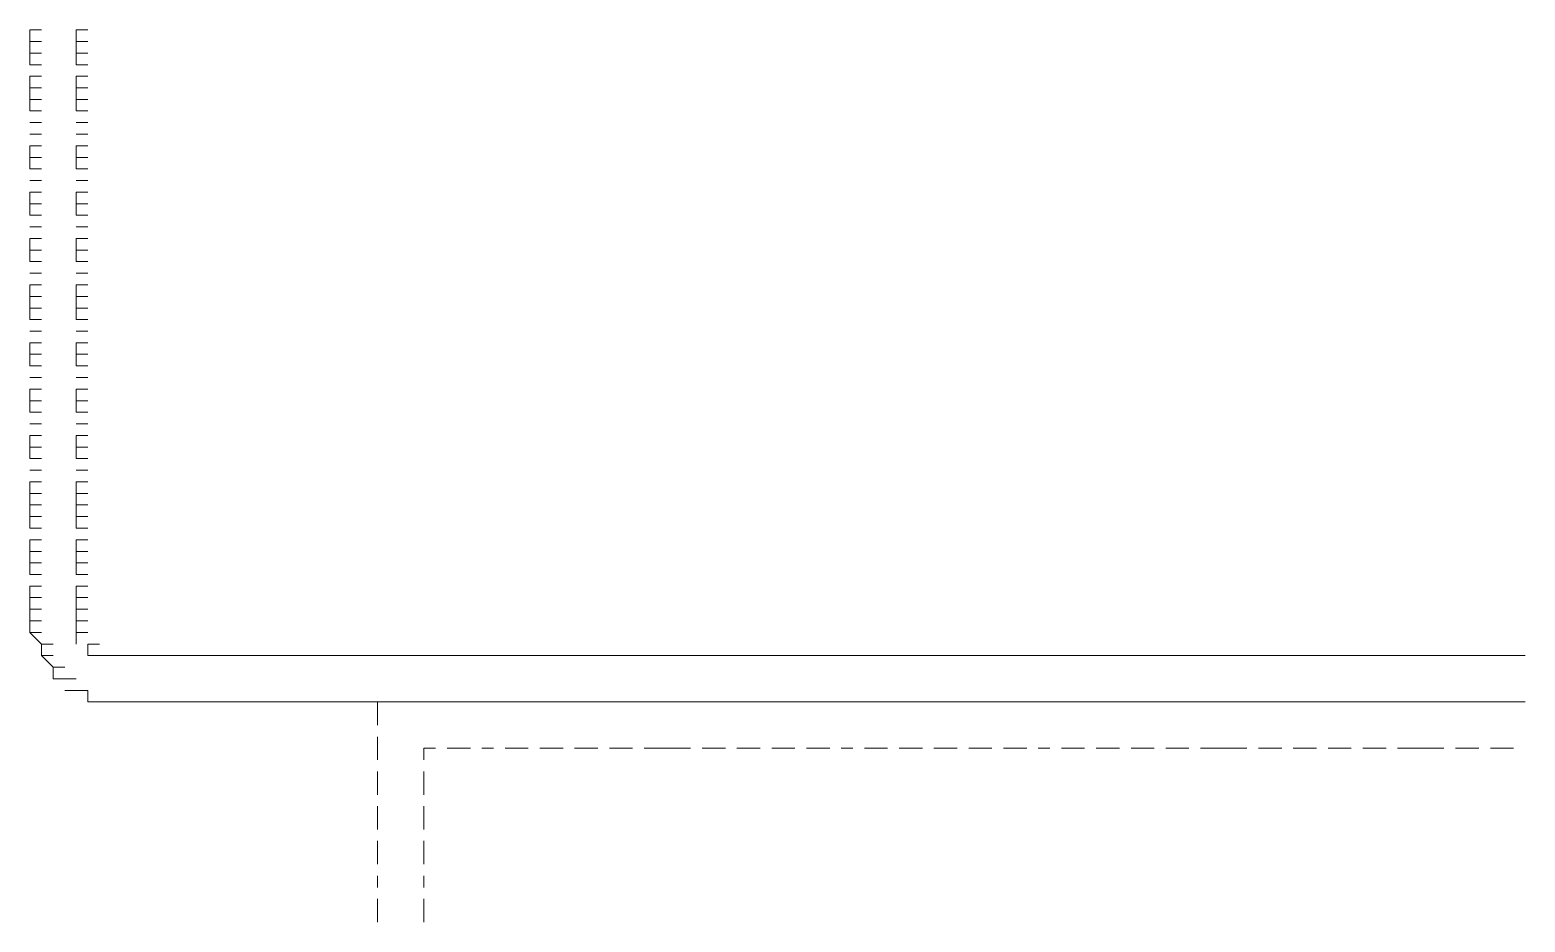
# Model space of a CAD drawing. Header units: inches. Extents: x 0.2 to 10.8, y 0.5 to 8.
# Drawn here: x 4.0217 to 4.2367, y 4.87 to 4.9983 of the extents above; entities that cross this region are included whole.
import ezdxf

# ---------------------------------------------------------------- set-up
doc = ezdxf.new("R2010")
doc.units = ezdxf.units.IN
doc.header["$MEASUREMENT"] = 0
doc.layers.add('PDF_Geometry', color=7, linetype='Continuous')

msp = doc.modelspace()

# ---------------------------------------------------------------- linework, layer by layer
at = {"layer": 'PDF_Geometry', "lineweight": 13}
for points in [[(4.02167, 4.99667), (4.02167, 4.99833)], [(4.02167, 4.99833), (4.02333, 4.99833)], [(4.02167, 4.995), (4.02167, 4.99667)], [(4.02167, 4.99667), (4.02333, 4.99667)], [(4.02833, 4.99667), (4.02833, 4.99833)], [(4.02833, 4.99833), (4.03, 4.99833)], [(4.02833, 4.995), (4.02833, 4.99667)], [(4.02833, 4.99667), (4.03, 4.99667)], [(4.02167, 4.99333), (4.02167, 4.995)], [(4.02167, 4.995), (4.02333, 4.995)], [(4.02833, 4.99333), (4.02833, 4.995)], [(4.02833, 4.995), (4.03, 4.995)], [(4.02167, 4.99333), (4.02333, 4.99333)], [(4.02833, 4.99333), (4.03, 4.99333)], [(4.02167, 4.99), (4.02167, 4.99167)], [(4.02167, 4.99167), (4.02333, 4.99167)], [(4.02833, 4.99), (4.02833, 4.99167)], [(4.02833, 4.99167), (4.03, 4.99167)], [(4.02167, 4.98833), (4.02167, 4.99)], [(4.02167, 4.99), (4.02333, 4.99)], [(4.02167, 4.98667), (4.02167, 4.98833)], [(4.02167, 4.98833), (4.02333, 4.98833)], [(4.02833, 4.98833), (4.02833, 4.99)], [(4.02833, 4.99), (4.03, 4.99)], [(4.02833, 4.98667), (4.02833, 4.98833)], [(4.02833, 4.98833), (4.03, 4.98833)], [(4.02167, 4.98667), (4.02333, 4.98667)], [(4.02833, 4.98667), (4.03, 4.98667)], [(4.02167, 4.985), (4.02333, 4.985)], [(4.02167, 4.985), (4.02333, 4.985)], [(4.02833, 4.985), (4.03, 4.985)], [(4.02833, 4.985), (4.03, 4.985)], [(4.02167, 4.98333), (4.02333, 4.98333)], [(4.02167, 4.98333), (4.02333, 4.98333)], [(4.02167, 4.98), (4.02167, 4.98167)], [(4.02167, 4.98167), (4.02333, 4.98167)], [(4.02833, 4.98333), (4.03, 4.98333)], [(4.02833, 4.98333), (4.03, 4.98333)], [(4.02833, 4.98), (4.02833, 4.98167)], [(4.02833, 4.98167), (4.03, 4.98167)], [(4.02167, 4.97833), (4.02167, 4.98)], [(4.02167, 4.98), (4.02333, 4.98)], [(4.02833, 4.97833), (4.02833, 4.98)], [(4.02833, 4.98), (4.03, 4.98)], [(4.02167, 4.97833), (4.02333, 4.97833)], [(4.02833, 4.97833), (4.03, 4.97833)], [(4.02167, 4.97667), (4.02333, 4.97667)], [(4.02167, 4.97667), (4.02333, 4.97667)], [(4.02833, 4.97667), (4.03, 4.97667)], [(4.02833, 4.97667), (4.03, 4.97667)], [(4.02167, 4.97333), (4.02167, 4.975)], [(4.02167, 4.975), (4.02333, 4.975)], [(4.02167, 4.97167), (4.02167, 4.97333)], [(4.02167, 4.97333), (4.02333, 4.97333)], [(4.02833, 4.97333), (4.02833, 4.975)], [(4.02833, 4.975), (4.03, 4.975)], [(4.02833, 4.97167), (4.02833, 4.97333)], [(4.02833, 4.97333), (4.03, 4.97333)], [(4.02167, 4.97167), (4.02333, 4.97167)], [(4.02833, 4.97167), (4.03, 4.97167)], [(4.02167, 4.97), (4.02333, 4.97)], [(4.02167, 4.97), (4.02333, 4.97)], [(4.02833, 4.97), (4.03, 4.97)], [(4.02833, 4.97), (4.03, 4.97)], [(4.02167, 4.96667), (4.02167, 4.96833)], [(4.02167, 4.96833), (4.02333, 4.96833)], [(4.02167, 4.965), (4.02167, 4.96667)], [(4.02167, 4.96667), (4.02333, 4.96667)], [(4.02833, 4.96667), (4.02833, 4.96833)], [(4.02833, 4.96833), (4.03, 4.96833)], [(4.02833, 4.965), (4.02833, 4.96667)], [(4.02833, 4.96667), (4.03, 4.96667)], [(4.02167, 4.965), (4.02333, 4.965)], [(4.02833, 4.965), (4.03, 4.965)], [(4.02167, 4.96333), (4.02333, 4.96333)], [(4.02167, 4.96333), (4.02333, 4.96333)], [(4.02833, 4.96333), (4.03, 4.96333)], [(4.02833, 4.96333), (4.03, 4.96333)], [(4.02167, 4.96), (4.02167, 4.96167)], [(4.02167, 4.96167), (4.02333, 4.96167)], [(4.02833, 4.96), (4.02833, 4.96167)], [(4.02833, 4.96167), (4.03, 4.96167)], [(4.02167, 4.95833), (4.02167, 4.96)], [(4.02167, 4.96), (4.02333, 4.96)], [(4.02167, 4.95667), (4.02167, 4.95833)], [(4.02167, 4.95833), (4.02333, 4.95833)], [(4.02833, 4.95833), (4.02833, 4.96)], [(4.02833, 4.96), (4.03, 4.96)], [(4.02833, 4.95667), (4.02833, 4.95833)], [(4.02833, 4.95833), (4.03, 4.95833)], [(4.02167, 4.95667), (4.02333, 4.95667)], [(4.02833, 4.95667), (4.03, 4.95667)], [(4.02167, 4.955), (4.02333, 4.955)], [(4.02167, 4.955), (4.02333, 4.955)], [(4.02833, 4.955), (4.03, 4.955)], [(4.02833, 4.955), (4.03, 4.955)], [(4.02167, 4.95167), (4.02167, 4.95333)], [(4.02167, 4.95333), (4.02333, 4.95333)], [(4.02167, 4.95), (4.02167, 4.95167)], [(4.02167, 4.95167), (4.02333, 4.95167)], [(4.02833, 4.95167), (4.02833, 4.95333)], [(4.02833, 4.95333), (4.03, 4.95333)], [(4.02833, 4.95), (4.02833, 4.95167)], [(4.02833, 4.95167), (4.03, 4.95167)], [(4.02167, 4.95), (4.02333, 4.95)], [(4.02833, 4.95), (4.03, 4.95)], [(4.02167, 4.94833), (4.02333, 4.94833)], [(4.02167, 4.94833), (4.02333, 4.94833)], [(4.02833, 4.94833), (4.03, 4.94833)], [(4.02833, 4.94833), (4.03, 4.94833)], [(4.02167, 4.945), (4.02167, 4.94667)], [(4.02167, 4.94667), (4.02333, 4.94667)], [(4.02167, 4.94333), (4.02167, 4.945)], [(4.02167, 4.945), (4.02333, 4.945)], [(4.02833, 4.945), (4.02833, 4.94667)], [(4.02833, 4.94667), (4.03, 4.94667)], [(4.02833, 4.94333), (4.02833, 4.945)], [(4.02833, 4.945), (4.03, 4.945)], [(4.02167, 4.94333), (4.02333, 4.94333)], [(4.02833, 4.94333), (4.03, 4.94333)], [(4.02167, 4.94167), (4.02333, 4.94167)], [(4.02167, 4.94167), (4.02333, 4.94167)], [(4.02833, 4.94167), (4.03, 4.94167)], [(4.02833, 4.94167), (4.03, 4.94167)], [(4.02167, 4.93833), (4.02167, 4.94)], [(4.02167, 4.94), (4.02333, 4.94)], [(4.02833, 4.93833), (4.02833, 4.94)], [(4.02833, 4.94), (4.03, 4.94)], [(4.02167, 4.93667), (4.02167, 4.93833)], [(4.02167, 4.93833), (4.02333, 4.93833)], [(4.02167, 4.93667), (4.02333, 4.93667)], [(4.02833, 4.93667), (4.02833, 4.93833)], [(4.02833, 4.93833), (4.03, 4.93833)], [(4.02833, 4.93667), (4.03, 4.93667)], [(4.02167, 4.935), (4.02333, 4.935)], [(4.02167, 4.935), (4.02333, 4.935)], [(4.02833, 4.935), (4.03, 4.935)], [(4.02833, 4.935), (4.03, 4.935)], [(4.02167, 4.93167), (4.02167, 4.93333)], [(4.02167, 4.93333), (4.02333, 4.93333)], [(4.02833, 4.93167), (4.02833, 4.93333)], [(4.02833, 4.93333), (4.03, 4.93333)], [(4.02167, 4.93), (4.02167, 4.93167)], [(4.02167, 4.93167), (4.02333, 4.93167)], [(4.02167, 4.92833), (4.02167, 4.93)], [(4.02167, 4.93), (4.02333, 4.93)], [(4.02833, 4.93), (4.02833, 4.93167)], [(4.02833, 4.93167), (4.03, 4.93167)], [(4.02833, 4.92833), (4.02833, 4.93)], [(4.02833, 4.93), (4.03, 4.93)], [(4.02167, 4.92667), (4.02167, 4.92833)], [(4.02167, 4.92833), (4.02333, 4.92833)], [(4.02833, 4.92667), (4.02833, 4.92833)], [(4.02833, 4.92833), (4.03, 4.92833)], [(4.02167, 4.92667), (4.02333, 4.92667)], [(4.02833, 4.92667), (4.03, 4.92667)], [(4.02167, 4.92333), (4.02167, 4.925)], [(4.02167, 4.925), (4.02333, 4.925)], [(4.02833, 4.92333), (4.02833, 4.925)], [(4.02833, 4.925), (4.03, 4.925)], [(4.02167, 4.92167), (4.02167, 4.92333)], [(4.02167, 4.92333), (4.02333, 4.92333)], [(4.02167, 4.92), (4.02167, 4.92167)], [(4.02167, 4.92167), (4.02333, 4.92167)], [(4.02833, 4.92167), (4.02833, 4.92333)], [(4.02833, 4.92333), (4.03, 4.92333)], [(4.02833, 4.92), (4.02833, 4.92167)], [(4.02833, 4.92167), (4.03, 4.92167)], [(4.02167, 4.92), (4.02333, 4.92)], [(4.02833, 4.92), (4.03, 4.92)], [(4.02167, 4.91667), (4.02167, 4.91833)], [(4.02167, 4.91833), (4.02333, 4.91833)], [(4.02833, 4.91667), (4.02833, 4.91833)], [(4.02833, 4.91833), (4.03, 4.91833)], [(4.02167, 4.915), (4.02167, 4.91667)], [(4.02167, 4.91667), (4.02333, 4.91667)], [(4.02167, 4.91333), (4.02167, 4.915)], [(4.02167, 4.915), (4.02333, 4.915)], [(4.02833, 4.915), (4.02833, 4.91667)], [(4.02833, 4.91667), (4.03, 4.91667)], [(4.02833, 4.91333), (4.02833, 4.915)], [(4.02833, 4.915), (4.03, 4.915)], [(4.02167, 4.91167), (4.02167, 4.91333)], [(4.02167, 4.91333), (4.02333, 4.91333)], [(4.02167, 4.91333), (4.02333, 4.91333)], [(4.02833, 4.91167), (4.02833, 4.91333)], [(4.02833, 4.91333), (4.03, 4.91333)], [(4.02833, 4.91333), (4.03, 4.91333)], [(4.02333, 4.91), (4.02167, 4.91167)], [(4.02167, 4.91167), (4.02333, 4.91167)], [(4.02833, 4.91), (4.02833, 4.91167)], [(4.02833, 4.91167), (4.03, 4.91167)], [(4.02333, 4.90833), (4.02333, 4.91)], [(4.02333, 4.91), (4.025, 4.91)], [(4.03, 4.90833), (4.03, 4.91)], [(4.03, 4.91), (4.03167, 4.91)], [(4.025, 4.90667), (4.02333, 4.90833)], [(4.02333, 4.90833), (4.025, 4.90833)], [(4.025, 4.905), (4.025, 4.90667)], [(4.025, 4.90667), (4.02667, 4.90667)], [(4.03167, 4.90833), (4.03, 4.90833)], [(4.03333, 4.90833), (4.03167, 4.90833)], [(4.03167, 4.90833), (4.03333, 4.90833)], [(4.035, 4.90833), (4.03333, 4.90833)], [(4.03333, 4.90833), (4.035, 4.90833)], [(4.03667, 4.90833), (4.035, 4.90833)], [(4.035, 4.90833), (4.03667, 4.90833)], [(4.035, 4.90833), (4.03667, 4.90833)], [(4.03833, 4.90833), (4.03667, 4.90833)], [(4.03667, 4.90833), (4.03833, 4.90833)], [(4.04, 4.90833), (4.03833, 4.90833)], [(4.03833, 4.90833), (4.04, 4.90833)], [(4.04, 4.90833), (4.04167, 4.90833)], [(4.04333, 4.90833), (4.04167, 4.90833)], [(4.04167, 4.90833), (4.04333, 4.90833)], [(4.045, 4.90833), (4.04333, 4.90833)], [(4.04333, 4.90833), (4.045, 4.90833)], [(4.04667, 4.90833), (4.045, 4.90833)], [(4.045, 4.90833), (4.04667, 4.90833)], [(4.04667, 4.90833), (4.04833, 4.90833)], [(4.04833, 4.90833), (4.05, 4.90833)], [(4.04833, 4.90833), (4.05, 4.90833)], [(4.05167, 4.90833), (4.05, 4.90833)], [(4.05, 4.90833), (4.05167, 4.90833)], [(4.05333, 4.90833), (4.05167, 4.90833)], [(4.05167, 4.90833), (4.05333, 4.90833)], [(4.055, 4.90833), (4.05333, 4.90833)], [(4.05333, 4.90833), (4.055, 4.90833)], [(4.055, 4.90833), (4.05667, 4.90833)], [(4.05833, 4.90833), (4.05667, 4.90833)], [(4.05667, 4.90833), (4.05833, 4.90833)], [(4.06, 4.90833), (4.05833, 4.90833)], [(4.05833, 4.90833), (4.06, 4.90833)], [(4.06167, 4.90833), (4.06, 4.90833)], [(4.06, 4.90833), (4.06167, 4.90833)], [(4.06167, 4.90833), (4.06333, 4.90833)], [(4.065, 4.90833), (4.06333, 4.90833)], [(4.06333, 4.90833), (4.065, 4.90833)], [(4.06667, 4.90833), (4.065, 4.90833)], [(4.065, 4.90833), (4.06667, 4.90833)], [(4.06833, 4.90833), (4.06667, 4.90833)], [(4.06667, 4.90833), (4.06833, 4.90833)], [(4.06833, 4.90833), (4.07, 4.90833)], [(4.07167, 4.90833), (4.07, 4.90833)], [(4.07, 4.90833), (4.07167, 4.90833)], [(4.07333, 4.90833), (4.07167, 4.90833)], [(4.07167, 4.90833), (4.07333, 4.90833)], [(4.075, 4.90833), (4.07333, 4.90833)], [(4.07333, 4.90833), (4.075, 4.90833)], [(4.07667, 4.90833), (4.075, 4.90833)], [(4.075, 4.90833), (4.07667, 4.90833)], [(4.07667, 4.90833), (4.07833, 4.90833)], [(4.08, 4.90833), (4.07833, 4.90833)], [(4.07833, 4.90833), (4.08, 4.90833)], [(4.08167, 4.90833), (4.08, 4.90833)], [(4.08, 4.90833), (4.08167, 4.90833)], [(4.08333, 4.90833), (4.08167, 4.90833)], [(4.08167, 4.90833), (4.08333, 4.90833)], [(4.08333, 4.90833), (4.085, 4.90833)], [(4.08667, 4.90833), (4.085, 4.90833)], [(4.085, 4.90833), (4.08667, 4.90833)], [(4.08833, 4.90833), (4.08667, 4.90833)], [(4.08667, 4.90833), (4.08833, 4.90833)], [(4.09, 4.90833), (4.08833, 4.90833)], [(4.08833, 4.90833), (4.09, 4.90833)], [(4.09, 4.90833), (4.09167, 4.90833)], [(4.09333, 4.90833), (4.09167, 4.90833)], [(4.09167, 4.90833), (4.09333, 4.90833)], [(4.095, 4.90833), (4.09333, 4.90833)], [(4.09333, 4.90833), (4.095, 4.90833)], [(4.09667, 4.90833), (4.095, 4.90833)], [(4.095, 4.90833), (4.09667, 4.90833)], [(4.09667, 4.90833), (4.09833, 4.90833)], [(4.1, 4.90833), (4.09833, 4.90833)], [(4.09833, 4.90833), (4.1, 4.90833)], [(4.10167, 4.90833), (4.1, 4.90833)], [(4.1, 4.90833), (4.10167, 4.90833)], [(4.10333, 4.90833), (4.10167, 4.90833)], [(4.10167, 4.90833), (4.10333, 4.90833)], [(4.105, 4.90833), (4.10333, 4.90833)], [(4.10333, 4.90833), (4.105, 4.90833)], [(4.105, 4.90833), (4.10667, 4.90833)], [(4.10667, 4.90833), (4.10833, 4.90833)], [(4.10667, 4.90833), (4.10833, 4.90833)], [(4.11, 4.90833), (4.10833, 4.90833)], [(4.10833, 4.90833), (4.11, 4.90833)], [(4.11167, 4.90833), (4.11, 4.90833)], [(4.11, 4.90833), (4.11167, 4.90833)], [(4.11167, 4.90833), (4.11333, 4.90833)], [(4.11333, 4.90833), (4.115, 4.90833)], [(4.11333, 4.90833), (4.115, 4.90833)], [(4.11667, 4.90833), (4.115, 4.90833)], [(4.115, 4.90833), (4.11667, 4.90833)], [(4.11833, 4.90833), (4.11667, 4.90833)], [(4.11667, 4.90833), (4.11833, 4.90833)], [(4.11833, 4.90833), (4.12, 4.90833)], [(4.12, 4.90833), (4.12167, 4.90833)], [(4.12, 4.90833), (4.12167, 4.90833)], [(4.12333, 4.90833), (4.12167, 4.90833)], [(4.12167, 4.90833), (4.12333, 4.90833)], [(4.125, 4.90833), (4.12333, 4.90833)], [(4.12333, 4.90833), (4.125, 4.90833)], [(4.125, 4.90833), (4.12667, 4.90833)], [(4.12667, 4.90833), (4.12833, 4.90833)], [(4.12667, 4.90833), (4.12833, 4.90833)], [(4.13, 4.90833), (4.12833, 4.90833)], [(4.12833, 4.90833), (4.13, 4.90833)], [(4.13167, 4.90833), (4.13, 4.90833)], [(4.13, 4.90833), (4.13167, 4.90833)], [(4.13333, 4.90833), (4.13167, 4.90833)], [(4.13167, 4.90833), (4.13333, 4.90833)], [(4.135, 4.90833), (4.13333, 4.90833)], [(4.13333, 4.90833), (4.135, 4.90833)], [(4.135, 4.90833), (4.13667, 4.90833)], [(4.13833, 4.90833), (4.13667, 4.90833)], [(4.13667, 4.90833), (4.13833, 4.90833)], [(4.14, 4.90833), (4.13833, 4.90833)], [(4.13833, 4.90833), (4.14, 4.90833)], [(4.14167, 4.90833), (4.14, 4.90833)], [(4.14, 4.90833), (4.14167, 4.90833)], [(4.14167, 4.90833), (4.14333, 4.90833)], [(4.145, 4.90833), (4.14333, 4.90833)], [(4.14333, 4.90833), (4.145, 4.90833)], [(4.14667, 4.90833), (4.145, 4.90833)], [(4.145, 4.90833), (4.14667, 4.90833)], [(4.14833, 4.90833), (4.14667, 4.90833)], [(4.14667, 4.90833), (4.14833, 4.90833)], [(4.14833, 4.90833), (4.15, 4.90833)], [(4.15167, 4.90833), (4.15, 4.90833)], [(4.15, 4.90833), (4.15167, 4.90833)], [(4.15333, 4.90833), (4.15167, 4.90833)], [(4.15167, 4.90833), (4.15333, 4.90833)], [(4.155, 4.90833), (4.15333, 4.90833)], [(4.15333, 4.90833), (4.155, 4.90833)], [(4.155, 4.90833), (4.15667, 4.90833)], [(4.15667, 4.90833), (4.15833, 4.90833)], [(4.15667, 4.90833), (4.15833, 4.90833)], [(4.16, 4.90833), (4.15833, 4.90833)], [(4.15833, 4.90833), (4.16, 4.90833)], [(4.16167, 4.90833), (4.16, 4.90833)], [(4.16, 4.90833), (4.16167, 4.90833)], [(4.16333, 4.90833), (4.16167, 4.90833)], [(4.16167, 4.90833), (4.16333, 4.90833)], [(4.16333, 4.90833), (4.165, 4.90833)], [(4.16667, 4.90833), (4.165, 4.90833)], [(4.165, 4.90833), (4.16667, 4.90833)], [(4.16833, 4.90833), (4.16667, 4.90833)], [(4.16667, 4.90833), (4.16833, 4.90833)], [(4.17, 4.90833), (4.16833, 4.90833)], [(4.16833, 4.90833), (4.17, 4.90833)], [(4.17, 4.90833), (4.17167, 4.90833)], [(4.17333, 4.90833), (4.17167, 4.90833)], [(4.17167, 4.90833), (4.17333, 4.90833)], [(4.175, 4.90833), (4.17333, 4.90833)], [(4.17333, 4.90833), (4.175, 4.90833)], [(4.17667, 4.90833), (4.175, 4.90833)], [(4.175, 4.90833), (4.17667, 4.90833)], [(4.17667, 4.90833), (4.17833, 4.90833)], [(4.18, 4.90833), (4.17833, 4.90833)], [(4.17833, 4.90833), (4.18, 4.90833)], [(4.18167, 4.90833), (4.18, 4.90833)], [(4.18, 4.90833), (4.18167, 4.90833)], [(4.18333, 4.90833), (4.18167, 4.90833)], [(4.18167, 4.90833), (4.18333, 4.90833)], [(4.18333, 4.90833), (4.185, 4.90833)], [(4.185, 4.90833), (4.18667, 4.90833)], [(4.185, 4.90833), (4.18667, 4.90833)], [(4.18667, 4.90833), (4.18833, 4.90833)], [(4.18667, 4.90833), (4.18833, 4.90833)], [(4.19, 4.90833), (4.18833, 4.90833)], [(4.18833, 4.90833), (4.19, 4.90833)], [(4.19167, 4.90833), (4.19, 4.90833)], [(4.19, 4.90833), (4.19167, 4.90833)], [(4.19167, 4.90833), (4.19333, 4.90833)], [(4.19333, 4.90833), (4.195, 4.90833)], [(4.19333, 4.90833), (4.195, 4.90833)], [(4.19667, 4.90833), (4.195, 4.90833)], [(4.195, 4.90833), (4.19667, 4.90833)], [(4.19833, 4.90833), (4.19667, 4.90833)], [(4.19667, 4.90833), (4.19833, 4.90833)], [(4.19833, 4.90833), (4.2, 4.90833)], [(4.20167, 4.90833), (4.2, 4.90833)], [(4.2, 4.90833), (4.20167, 4.90833)], [(4.20333, 4.90833), (4.20167, 4.90833)], [(4.20167, 4.90833), (4.20333, 4.90833)], [(4.205, 4.90833), (4.20333, 4.90833)], [(4.20333, 4.90833), (4.205, 4.90833)], [(4.205, 4.90833), (4.20667, 4.90833)], [(4.20833, 4.90833), (4.20667, 4.90833)], [(4.20667, 4.90833), (4.20833, 4.90833)], [(4.21, 4.90833), (4.20833, 4.90833)], [(4.20833, 4.90833), (4.21, 4.90833)], [(4.21167, 4.90833), (4.21, 4.90833)], [(4.21, 4.90833), (4.21167, 4.90833)], [(4.21333, 4.90833), (4.21167, 4.90833)], [(4.21167, 4.90833), (4.21333, 4.90833)], [(4.21333, 4.90833), (4.215, 4.90833)], [(4.215, 4.90833), (4.21667, 4.90833)], [(4.215, 4.90833), (4.21667, 4.90833)], [(4.21833, 4.90833), (4.21667, 4.90833)], [(4.21667, 4.90833), (4.21833, 4.90833)], [(4.22, 4.90833), (4.21833, 4.90833)], [(4.21833, 4.90833), (4.22, 4.90833)], [(4.22, 4.90833), (4.22167, 4.90833)], [(4.22167, 4.90833), (4.22333, 4.90833)], [(4.22167, 4.90833), (4.22333, 4.90833)], [(4.225, 4.90833), (4.22333, 4.90833)], [(4.22333, 4.90833), (4.225, 4.90833)], [(4.22667, 4.90833), (4.225, 4.90833)], [(4.225, 4.90833), (4.22667, 4.90833)], [(4.22667, 4.90833), (4.22833, 4.90833)], [(4.22833, 4.90833), (4.23, 4.90833)], [(4.22833, 4.90833), (4.23, 4.90833)], [(4.23167, 4.90833), (4.23, 4.90833)], [(4.23, 4.90833), (4.23167, 4.90833)], [(4.23333, 4.90833), (4.23167, 4.90833)], [(4.23167, 4.90833), (4.23333, 4.90833)], [(4.23333, 4.90833), (4.235, 4.90833)], [(4.235, 4.90833), (4.23667, 4.90833)], [(4.235, 4.90833), (4.23667, 4.90833)], [(4.02667, 4.905), (4.025, 4.905)], [(4.02667, 4.905), (4.02833, 4.905)], [(4.02667, 4.90333), (4.02833, 4.90333)], [(4.02833, 4.90333), (4.03, 4.90333)], [(4.02833, 4.90333), (4.03, 4.90333)], [(4.03, 4.90167), (4.03, 4.90333)], [(4.03167, 4.90167), (4.03, 4.90167)], [(4.03167, 4.90167), (4.03333, 4.90167)], [(4.03167, 4.90167), (4.03333, 4.90167)], [(4.035, 4.90167), (4.03333, 4.90167)], [(4.03333, 4.90167), (4.035, 4.90167)], [(4.03667, 4.90167), (4.035, 4.90167)], [(4.035, 4.90167), (4.03667, 4.90167)], [(4.035, 4.90167), (4.03667, 4.90167)], [(4.03833, 4.90167), (4.03667, 4.90167)], [(4.03667, 4.90167), (4.03833, 4.90167)], [(4.04, 4.90167), (4.03833, 4.90167)], [(4.03833, 4.90167), (4.04, 4.90167)], [(4.04, 4.90167), (4.04167, 4.90167)], [(4.04333, 4.90167), (4.04167, 4.90167)], [(4.04167, 4.90167), (4.04333, 4.90167)], [(4.045, 4.90167), (4.04333, 4.90167)], [(4.04333, 4.90167), (4.045, 4.90167)], [(4.04667, 4.90167), (4.045, 4.90167)], [(4.045, 4.90167), (4.04667, 4.90167)], [(4.04667, 4.90167), (4.04833, 4.90167)], [(4.04833, 4.90167), (4.05, 4.90167)], [(4.04833, 4.90167), (4.05, 4.90167)], [(4.05167, 4.90167), (4.05, 4.90167)], [(4.05, 4.90167), (4.05167, 4.90167)], [(4.05333, 4.90167), (4.05167, 4.90167)], [(4.05167, 4.90167), (4.05333, 4.90167)], [(4.055, 4.90167), (4.05333, 4.90167)], [(4.05333, 4.90167), (4.055, 4.90167)], [(4.055, 4.90167), (4.05667, 4.90167)], [(4.05833, 4.90167), (4.05667, 4.90167)], [(4.05667, 4.90167), (4.05833, 4.90167)], [(4.06, 4.90167), (4.05833, 4.90167)], [(4.05833, 4.90167), (4.06, 4.90167)], [(4.06167, 4.90167), (4.06, 4.90167)], [(4.06, 4.90167), (4.06167, 4.90167)], [(4.06167, 4.90167), (4.06333, 4.90167)], [(4.065, 4.90167), (4.06333, 4.90167)], [(4.06333, 4.90167), (4.065, 4.90167)], [(4.06667, 4.90167), (4.065, 4.90167)], [(4.065, 4.90167), (4.06667, 4.90167)], [(4.06833, 4.90167), (4.06667, 4.90167)], [(4.06667, 4.90167), (4.06833, 4.90167)], [(4.06833, 4.90167), (4.07, 4.90167)], [(4.07167, 4.90167), (4.07, 4.90167)], [(4.07, 4.90167), (4.07167, 4.90167)], [(4.07167, 4.90167), (4.075, 4.90167)], [(4.07167, 4.89833), (4.07167, 4.90167)], [(4.07167, 4.90167), (4.07333, 4.90167)], [(4.07333, 4.90167), (4.07167, 4.90167)], [(4.07167, 4.90167), (4.07333, 4.90167)], [(4.075, 4.90167), (4.07333, 4.90167)], [(4.07333, 4.90167), (4.075, 4.90167)], [(4.07667, 4.90167), (4.075, 4.90167)], [(4.075, 4.90167), (4.07667, 4.90167)], [(4.07667, 4.90167), (4.08, 4.90167)], [(4.07667, 4.90167), (4.07833, 4.90167)], [(4.08, 4.90167), (4.07833, 4.90167)], [(4.07833, 4.90167), (4.08, 4.90167)], [(4.08167, 4.90167), (4.08, 4.90167)], [(4.08, 4.90167), (4.08167, 4.90167)], [(4.08167, 4.90167), (4.085, 4.90167)], [(4.08333, 4.90167), (4.08167, 4.90167)], [(4.08167, 4.90167), (4.08333, 4.90167)], [(4.08333, 4.90167), (4.085, 4.90167)], [(4.08667, 4.90167), (4.085, 4.90167)], [(4.085, 4.90167), (4.08667, 4.90167)], [(4.08667, 4.90167), (4.08833, 4.90167)], [(4.08833, 4.90167), (4.08667, 4.90167)], [(4.08667, 4.90167), (4.08833, 4.90167)], [(4.09, 4.90167), (4.08833, 4.90167)], [(4.08833, 4.90167), (4.09, 4.90167)], [(4.09, 4.90167), (4.09333, 4.90167)], [(4.09, 4.90167), (4.09167, 4.90167)], [(4.09333, 4.90167), (4.09167, 4.90167)], [(4.09167, 4.90167), (4.09333, 4.90167)], [(4.095, 4.90167), (4.09333, 4.90167)], [(4.09333, 4.90167), (4.095, 4.90167)], [(4.095, 4.90167), (4.09833, 4.90167)], [(4.09667, 4.90167), (4.095, 4.90167)], [(4.095, 4.90167), (4.09667, 4.90167)], [(4.09667, 4.90167), (4.09833, 4.90167)], [(4.1, 4.90167), (4.09833, 4.90167)], [(4.09833, 4.90167), (4.1, 4.90167)], [(4.1, 4.90167), (4.10333, 4.90167)], [(4.10167, 4.90167), (4.1, 4.90167)], [(4.1, 4.90167), (4.10167, 4.90167)], [(4.10333, 4.90167), (4.10167, 4.90167)], [(4.10167, 4.90167), (4.10333, 4.90167)], [(4.105, 4.90167), (4.10333, 4.90167)], [(4.10333, 4.90167), (4.105, 4.90167)], [(4.105, 4.90167), (4.10833, 4.90167)], [(4.105, 4.90167), (4.10667, 4.90167)], [(4.10667, 4.90167), (4.10833, 4.90167)], [(4.10667, 4.90167), (4.10833, 4.90167)], [(4.11, 4.90167), (4.10833, 4.90167)], [(4.10833, 4.90167), (4.11, 4.90167)], [(4.11, 4.90167), (4.11333, 4.90167)], [(4.11167, 4.90167), (4.11, 4.90167)], [(4.11, 4.90167), (4.11167, 4.90167)], [(4.11167, 4.90167), (4.11333, 4.90167)], [(4.11333, 4.90167), (4.11667, 4.90167)], [(4.11333, 4.90167), (4.115, 4.90167)], [(4.11333, 4.90167), (4.115, 4.90167)], [(4.11667, 4.90167), (4.115, 4.90167)], [(4.115, 4.90167), (4.11667, 4.90167)], [(4.11833, 4.90167), (4.11667, 4.90167)], [(4.11667, 4.90167), (4.11833, 4.90167)], [(4.11833, 4.90167), (4.12167, 4.90167)], [(4.11833, 4.90167), (4.12, 4.90167)], [(4.12, 4.90167), (4.12167, 4.90167)], [(4.12, 4.90167), (4.12167, 4.90167)], [(4.12333, 4.90167), (4.12167, 4.90167)], [(4.12167, 4.90167), (4.12333, 4.90167)], [(4.12333, 4.90167), (4.12667, 4.90167)], [(4.125, 4.90167), (4.12333, 4.90167)], [(4.12333, 4.90167), (4.125, 4.90167)], [(4.125, 4.90167), (4.12667, 4.90167)], [(4.12667, 4.90167), (4.12833, 4.90167)], [(4.12667, 4.90167), (4.12833, 4.90167)], [(4.12833, 4.90167), (4.13167, 4.90167)], [(4.13, 4.90167), (4.12833, 4.90167)], [(4.12833, 4.90167), (4.13, 4.90167)], [(4.13167, 4.90167), (4.13, 4.90167)], [(4.13, 4.90167), (4.13167, 4.90167)], [(4.13333, 4.90167), (4.13167, 4.90167)], [(4.13167, 4.90167), (4.13333, 4.90167)], [(4.13333, 4.90167), (4.13667, 4.90167)], [(4.135, 4.90167), (4.13333, 4.90167)], [(4.13333, 4.90167), (4.135, 4.90167)], [(4.135, 4.90167), (4.13667, 4.90167)], [(4.13833, 4.90167), (4.13667, 4.90167)], [(4.13667, 4.90167), (4.13833, 4.90167)], [(4.13833, 4.90167), (4.14, 4.90167)], [(4.14, 4.90167), (4.13833, 4.90167)], [(4.13833, 4.90167), (4.14, 4.90167)], [(4.14167, 4.90167), (4.14, 4.90167)], [(4.14, 4.90167), (4.14167, 4.90167)], [(4.14167, 4.90167), (4.145, 4.90167)], [(4.14167, 4.90167), (4.14333, 4.90167)], [(4.145, 4.90167), (4.14333, 4.90167)], [(4.14333, 4.90167), (4.145, 4.90167)], [(4.14667, 4.90167), (4.145, 4.90167)], [(4.145, 4.90167), (4.14667, 4.90167)], [(4.14667, 4.90167), (4.15, 4.90167)], [(4.14833, 4.90167), (4.14667, 4.90167)], [(4.14667, 4.90167), (4.14833, 4.90167)], [(4.14833, 4.90167), (4.15, 4.90167)], [(4.15167, 4.90167), (4.15, 4.90167)], [(4.15, 4.90167), (4.15167, 4.90167)], [(4.15167, 4.90167), (4.155, 4.90167)], [(4.15333, 4.90167), (4.15167, 4.90167)], [(4.15167, 4.90167), (4.15333, 4.90167)], [(4.155, 4.90167), (4.15333, 4.90167)], [(4.15333, 4.90167), (4.155, 4.90167)], [(4.155, 4.90167), (4.15667, 4.90167)], [(4.15667, 4.90167), (4.16, 4.90167)], [(4.15667, 4.90167), (4.15833, 4.90167)], [(4.15667, 4.90167), (4.15833, 4.90167)], [(4.16, 4.90167), (4.15833, 4.90167)], [(4.15833, 4.90167), (4.16, 4.90167)], [(4.16167, 4.90167), (4.16, 4.90167)], [(4.16, 4.90167), (4.16167, 4.90167)], [(4.16167, 4.90167), (4.165, 4.90167)], [(4.16333, 4.90167), (4.16167, 4.90167)], [(4.16167, 4.90167), (4.16333, 4.90167)], [(4.16333, 4.90167), (4.165, 4.90167)], [(4.16667, 4.90167), (4.165, 4.90167)], [(4.165, 4.90167), (4.16667, 4.90167)], [(4.16667, 4.90167), (4.16833, 4.90167)], [(4.16833, 4.90167), (4.16667, 4.90167)], [(4.16667, 4.90167), (4.16833, 4.90167)], [(4.17, 4.90167), (4.16833, 4.90167)], [(4.16833, 4.90167), (4.17, 4.90167)], [(4.17, 4.90167), (4.17333, 4.90167)], [(4.17, 4.90167), (4.17167, 4.90167)], [(4.17333, 4.90167), (4.17167, 4.90167)], [(4.17167, 4.90167), (4.17333, 4.90167)], [(4.175, 4.90167), (4.17333, 4.90167)], [(4.17333, 4.90167), (4.175, 4.90167)], [(4.175, 4.90167), (4.17833, 4.90167)], [(4.17667, 4.90167), (4.175, 4.90167)], [(4.175, 4.90167), (4.17667, 4.90167)], [(4.17667, 4.90167), (4.17833, 4.90167)], [(4.18, 4.90167), (4.17833, 4.90167)], [(4.17833, 4.90167), (4.18, 4.90167)], [(4.18, 4.90167), (4.18333, 4.90167)], [(4.18167, 4.90167), (4.18, 4.90167)], [(4.18, 4.90167), (4.18167, 4.90167)], [(4.18333, 4.90167), (4.18167, 4.90167)], [(4.18167, 4.90167), (4.18333, 4.90167)], [(4.18333, 4.90167), (4.185, 4.90167)], [(4.185, 4.90167), (4.18833, 4.90167)], [(4.185, 4.90167), (4.18667, 4.90167)], [(4.185, 4.90167), (4.18667, 4.90167)], [(4.18667, 4.90167), (4.18833, 4.90167)], [(4.18667, 4.90167), (4.18833, 4.90167)], [(4.19, 4.90167), (4.18833, 4.90167)], [(4.18833, 4.90167), (4.19, 4.90167)], [(4.19, 4.90167), (4.19333, 4.90167)], [(4.19167, 4.90167), (4.19, 4.90167)], [(4.19, 4.90167), (4.19167, 4.90167)], [(4.19167, 4.90167), (4.19333, 4.90167)], [(4.19333, 4.90167), (4.19667, 4.90167)], [(4.19333, 4.90167), (4.195, 4.90167)], [(4.19333, 4.90167), (4.195, 4.90167)], [(4.19667, 4.90167), (4.195, 4.90167)], [(4.195, 4.90167), (4.19667, 4.90167)], [(4.19833, 4.90167), (4.19667, 4.90167)], [(4.19667, 4.90167), (4.19833, 4.90167)], [(4.19833, 4.90167), (4.20167, 4.90167)], [(4.19833, 4.90167), (4.2, 4.90167)], [(4.20167, 4.90167), (4.2, 4.90167)], [(4.2, 4.90167), (4.20167, 4.90167)], [(4.20333, 4.90167), (4.20167, 4.90167)], [(4.20167, 4.90167), (4.20333, 4.90167)], [(4.20333, 4.90167), (4.20667, 4.90167)], [(4.205, 4.90167), (4.20333, 4.90167)], [(4.20333, 4.90167), (4.205, 4.90167)], [(4.205, 4.90167), (4.20667, 4.90167)], [(4.20833, 4.90167), (4.20667, 4.90167)], [(4.20667, 4.90167), (4.20833, 4.90167)], [(4.20833, 4.90167), (4.21167, 4.90167)], [(4.21, 4.90167), (4.20833, 4.90167)], [(4.20833, 4.90167), (4.21, 4.90167)], [(4.21167, 4.90167), (4.21, 4.90167)], [(4.21, 4.90167), (4.21167, 4.90167)], [(4.21333, 4.90167), (4.21167, 4.90167)], [(4.21167, 4.90167), (4.21333, 4.90167)], [(4.21333, 4.90167), (4.21667, 4.90167)], [(4.21333, 4.90167), (4.215, 4.90167)], [(4.215, 4.90167), (4.21667, 4.90167)], [(4.215, 4.90167), (4.21667, 4.90167)], [(4.21833, 4.90167), (4.21667, 4.90167)], [(4.21667, 4.90167), (4.21833, 4.90167)], [(4.21833, 4.90167), (4.22167, 4.90167)], [(4.22, 4.90167), (4.21833, 4.90167)], [(4.21833, 4.90167), (4.22, 4.90167)], [(4.22, 4.90167), (4.22167, 4.90167)], [(4.22167, 4.90167), (4.225, 4.90167)], [(4.22167, 4.90167), (4.22333, 4.90167)], [(4.22167, 4.90167), (4.22333, 4.90167)], [(4.225, 4.90167), (4.22333, 4.90167)], [(4.22333, 4.90167), (4.225, 4.90167)], [(4.22667, 4.90167), (4.225, 4.90167)], [(4.225, 4.90167), (4.22667, 4.90167)], [(4.22667, 4.90167), (4.23, 4.90167)], [(4.22667, 4.90167), (4.22833, 4.90167)], [(4.22833, 4.90167), (4.23, 4.90167)], [(4.22833, 4.90167), (4.23, 4.90167)], [(4.23167, 4.90167), (4.23, 4.90167)], [(4.23, 4.90167), (4.23167, 4.90167)], [(4.23167, 4.90167), (4.235, 4.90167)], [(4.23333, 4.90167), (4.23167, 4.90167)], [(4.23167, 4.90167), (4.23333, 4.90167)], [(4.23333, 4.90167), (4.235, 4.90167)], [(4.235, 4.90167), (4.23667, 4.90167)], [(4.235, 4.90167), (4.23667, 4.90167)], [(4.07167, 4.89333), (4.07167, 4.89667)], [(4.07833, 4.895), (4.08, 4.895)], [(4.07833, 4.89333), (4.07833, 4.895)], [(4.07833, 4.895), (4.08, 4.895)], [(4.08167, 4.895), (4.085, 4.895)], [(4.08667, 4.895), (4.08833, 4.895)], [(4.09, 4.895), (4.09333, 4.895)], [(4.095, 4.895), (4.09833, 4.895)], [(4.1, 4.895), (4.10333, 4.895)], [(4.105, 4.895), (4.10833, 4.895)], [(4.11, 4.895), (4.11333, 4.895)], [(4.11333, 4.895), (4.11667, 4.895)], [(4.11833, 4.895), (4.12167, 4.895)], [(4.12333, 4.895), (4.12667, 4.895)], [(4.12833, 4.895), (4.13167, 4.895)], [(4.13333, 4.895), (4.13667, 4.895)], [(4.13833, 4.895), (4.14, 4.895)], [(4.14167, 4.895), (4.145, 4.895)], [(4.14667, 4.895), (4.15, 4.895)], [(4.15167, 4.895), (4.155, 4.895)], [(4.15667, 4.895), (4.16, 4.895)], [(4.16167, 4.895), (4.165, 4.895)], [(4.16667, 4.895), (4.16833, 4.895)], [(4.17, 4.895), (4.17333, 4.895)], [(4.175, 4.895), (4.17833, 4.895)], [(4.18, 4.895), (4.18333, 4.895)], [(4.185, 4.895), (4.18833, 4.895)], [(4.19, 4.895), (4.19333, 4.895)], [(4.19333, 4.895), (4.19667, 4.895)], [(4.19833, 4.895), (4.20167, 4.895)], [(4.20333, 4.895), (4.20667, 4.895)], [(4.20833, 4.895), (4.21167, 4.895)], [(4.21333, 4.895), (4.21667, 4.895)], [(4.21833, 4.895), (4.22167, 4.895)], [(4.22167, 4.895), (4.225, 4.895)], [(4.22667, 4.895), (4.23, 4.895)], [(4.23167, 4.895), (4.235, 4.895)], [(4.07167, 4.88833), (4.07167, 4.89167)], [(4.07833, 4.88833), (4.07833, 4.89167)], [(4.07167, 4.88333), (4.07167, 4.88667)], [(4.07833, 4.88333), (4.07833, 4.88667)], [(4.07167, 4.87833), (4.07167, 4.88167)], [(4.07833, 4.87833), (4.07833, 4.88167)], [(4.07167, 4.875), (4.07167, 4.87667)], [(4.07833, 4.875), (4.07833, 4.87667)], [(4.07167, 4.87), (4.07167, 4.87333)], [(4.07833, 4.87), (4.07833, 4.87333)]]:
    msp.add_lwpolyline(points, dxfattribs=at)

doc.saveas('drawing.dxf')
